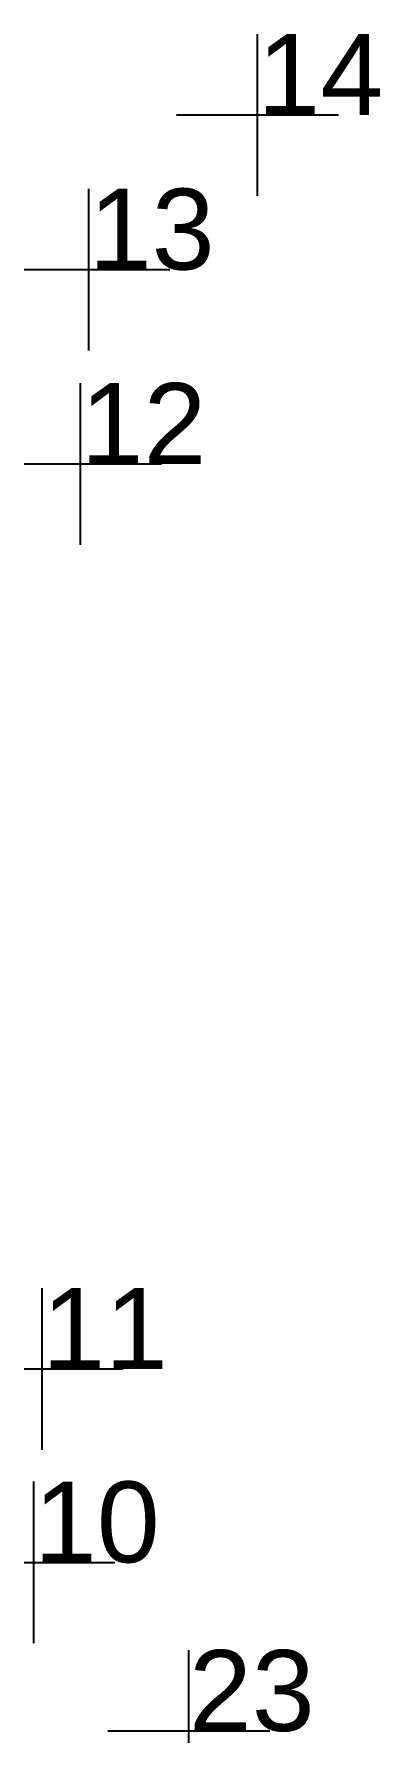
# Model space of a CAD drawing. Header units: metres. Extents: x 140453.8 to 140479.7, y 6402291 to 6402302.2.
# Drawn here: x 140453.85 to 140455.99, y 6402291.71 to 6402302.21 of the extents above.
import ezdxf

# ---------------------------------------------------------------- set-up
doc = ezdxf.new("R2010")
doc.units = ezdxf.units.M
doc.header["$PDMODE"] = 2
doc.header["$PDSIZE"] = 0.5
doc.layers.add('NumText', color=2, linetype='Continuous')
doc.styles.add('Arial', font='arial.ttf', dxfattribs={"height": 2.5})

msp = doc.modelspace()

# ---------------------------------------------------------------- linework, layer by layer
at = {"color": 6}
for p in [(140455.229, 6402301.707), (140454.188, 6402300.751), (140454.137, 6402299.549), (140453.9, 6402293.954), (140453.849, 6402292.758), (140454.806, 6402291.716)]:
    msp.add_point(p, dxfattribs=at)

# ---------------------------------------------------------------- texts
at = {"layer": 'NumText', "color": 6, "style": 'Arial'}
for s, p in [('14', (140455.229, 6402301.707)), ('13', (140454.188, 6402300.751)), ('12', (140454.137, 6402299.549)), ('11', (140453.9, 6402293.954)), ('10', (140453.849, 6402292.758)), ('23', (140454.806, 6402291.716))]:
    msp.add_text(s, height=0.5, dxfattribs=at).set_placement(p)

doc.saveas('drawing.dxf')
